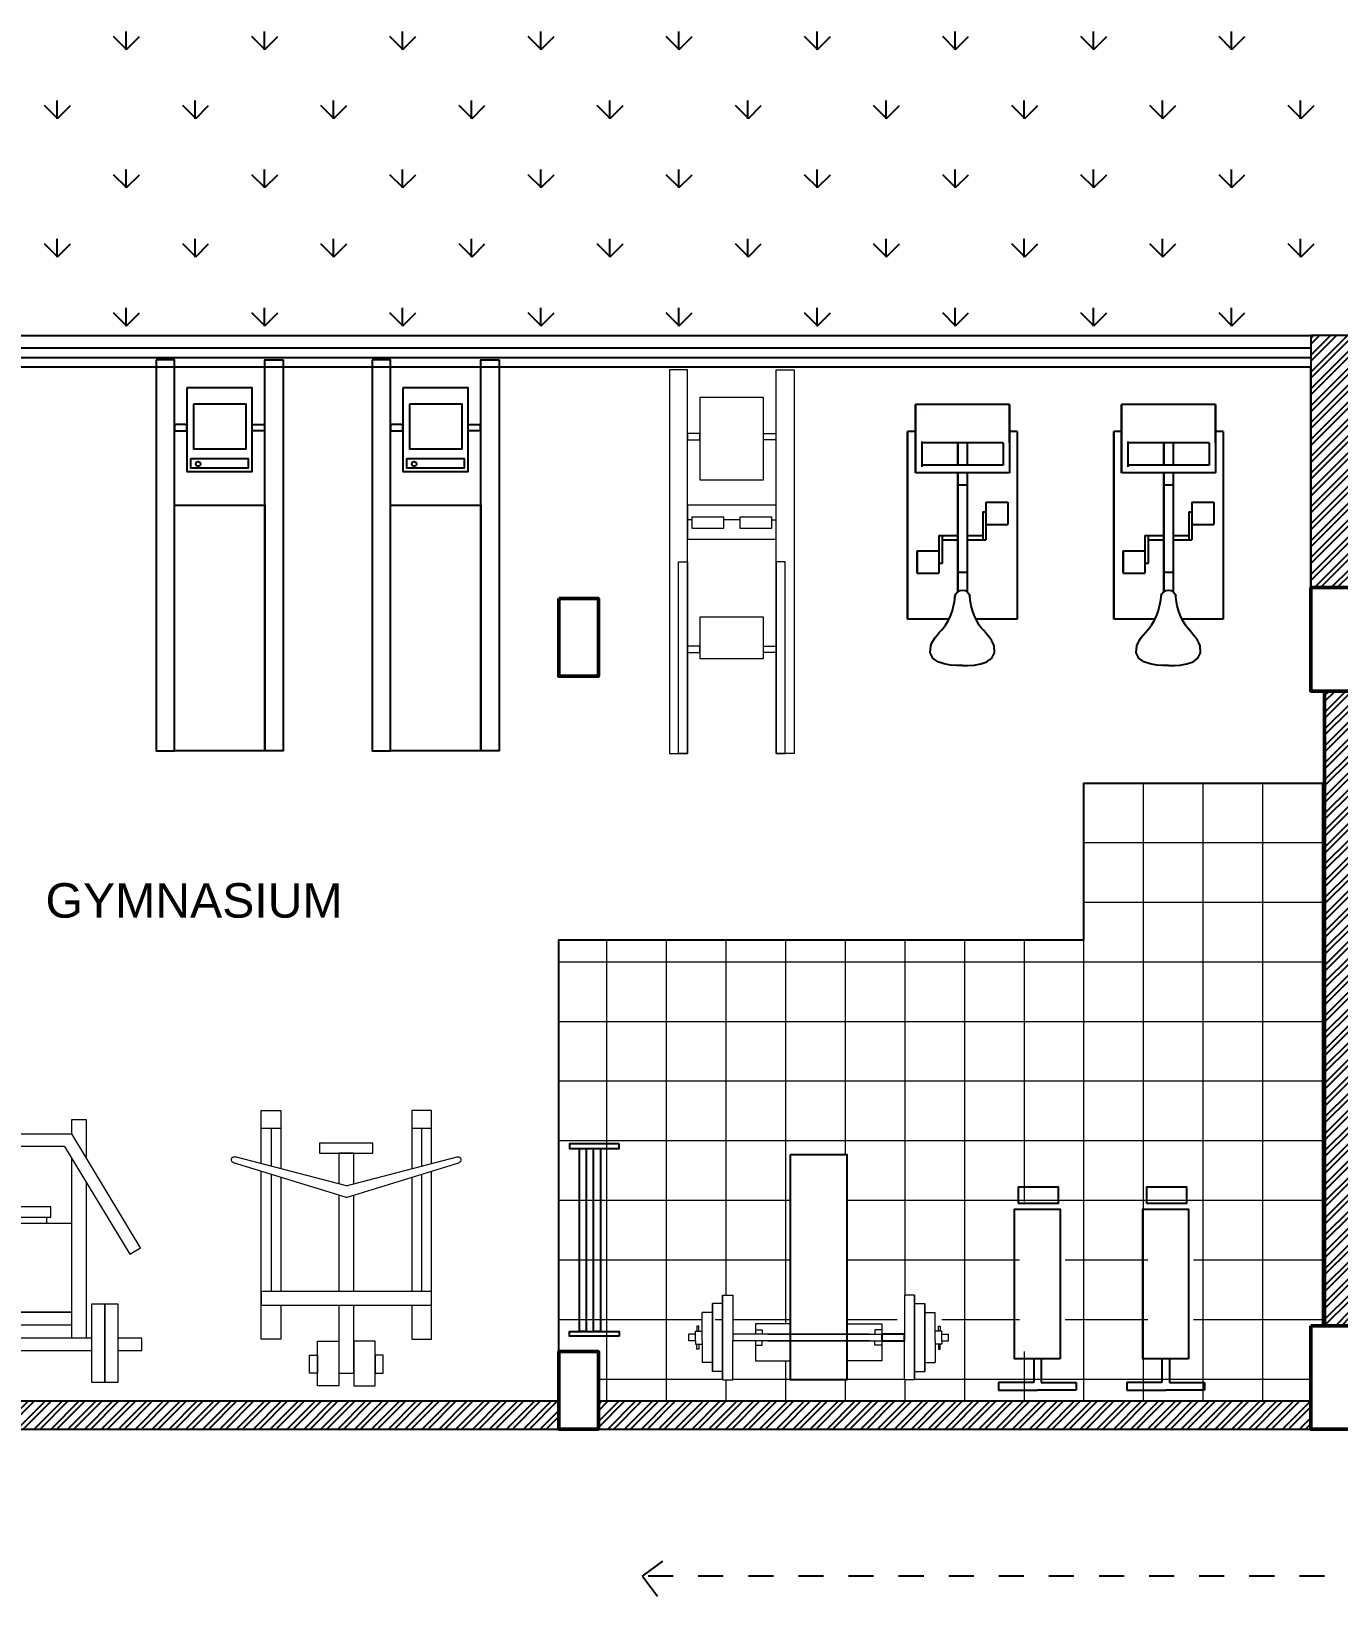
# Model space of a CAD drawing. Header units: millimetres. Extents: x 1521 to 3683, y 1649 to 3322.
# Drawn here: x 1554.32 to 1559.53, y 1680.86 to 1687.15 of the extents above; entities that cross this region are included whole.
import ezdxf

# ---------------------------------------------------------------- set-up
doc = ezdxf.new("R2010")
doc.units = ezdxf.units.MM
doc.header["$LTSCALE"] = 0.1
doc.linetypes.add('DASHED2', pattern=[0.375, 0.25, -0.125])
for name, color, linetype, lineweight in [('___zmena A', 1, 'Continuous', 9), ('COL', 1, 'Continuous', 50), ('plan wall', 7, 'Continuous', 25), ('WALL', 7, 'Continuous', 50)]:
    doc.layers.add(name, color=color, linetype=linetype, lineweight=lineweight)
doc.styles.add('WORKING', font='ARIALN.TTF')

# ---------------------------------------------------------------- blocks, each defined once
blk = doc.blocks.new('rotoper_plan')
at = {"color": 0, "linetype": 'Continuous'}
for p, q in [((-0.6857, 0.175), (-0.6857, 0.0428)), ((-0.0857, 0.175), (-0.6857, 0.175)), ((-0.0857, 0.175), (-0.0857, 0.15)), ((-0.3122, 0.145), (-0.3835, 0.145)), ((-0.3835, 0.075), (-0.3835, 0.145)), ((-0.3122, 0.075), (-0.3122, 0.145)), ((-0.1989, 0.15), (-0.2183, 0.15)), ((-0.2183, 0.15), (-0.2183, -0.15)), ((-0.118, 0.15), (-0.1989, 0.15)), ((-0.1226, 0.13), (-0.194, 0.13)), ((-0.194, 0.13), (-0.194, -0.13)), ((-0.1226, 0.15), (0, 0.15)), ((-0.1226, 0.13), (-0.1226, -0.13)), ((-0.0049, 0.15), (-0.118, 0.15)), ((-0.0243, 0.13), (-0.0248, 0.13)), ((0, 0.15), (-0.0049, 0.15)), ((0, 0.15), (0, -0.15)), ((-0.3122, 0.075), (-0.4322, 0.075)), ((-0.4322, 0.065), (-0.4322, 0.075)), ((-0.4322, 0.015), (-0.4322, 0.065)), ((-0.3433, 0.065), (-0.4322, 0.065)), ((-0.419, 0.015), (-0.419, 0.065)), ((-0.3433, 0.065), (-0.3433, 0.075)), ((-0.5365, 0.015), (-0.5973, 0.015)), ((-0.258, 0.015), (-0.5365, 0.015)), ((-0.5365, 0.015), (-0.5365, -0.015)), ((-0.2183, 0.015), (-0.258, 0.015)), ((-0.258, 0.015), (-0.258, -0.015)), ((-0.1226, 0.015), (-0.194, 0.015)), ((-0.1226, 0.015), (-0.1226, -0.015)), ((-0.6857, -0.0428), (-0.6857, -0.175)), ((-0.5973, -0.015), (-0.4839, -0.015)), ((-0.5365, -0.015), (-0.5973, -0.015)), ((-0.258, -0.015), (-0.5365, -0.015)), ((-0.4534, -0.015), (-0.5288, -0.015)), ((-0.5288, -0.015), (-0.3523, -0.015)), ((-0.5288, -0.015), (-0.4534, -0.015)), ((-0.3523, -0.015), (-0.5288, -0.015)), ((-0.4839, -0.015), (-0.4534, -0.015)), ((-0.4534, -0.015), (-0.4322, -0.015)), ((-0.4281, -0.015), (-0.4322, -0.015)), ((-0.4322, -0.065), (-0.4322, -0.015)), ((-0.419, -0.015), (-0.4281, -0.015)), ((-0.419, -0.015), (-0.2634, -0.015)), ((-0.419, -0.065), (-0.419, -0.015)), ((-0.3523, -0.015), (-0.2634, -0.015)), ((-0.2634, -0.015), (-0.3523, -0.015)), ((-0.2325, -0.015), (-0.3236, -0.015)), ((-0.3236, -0.015), (-0.2325, -0.015)), ((-0.2634, -0.015), (-0.2325, -0.015)), ((-0.2183, -0.015), (-0.258, -0.015)), ((-0.2325, -0.015), (-0.2183, -0.015)), ((-0.194, -0.015), (-0.1226, -0.015)), ((-0.1226, -0.015), (-0.194, -0.015)), ((-0.419, -0.075), (-0.5389, -0.075)), ((-0.5389, -0.145), (-0.5389, -0.075)), ((-0.419, -0.065), (-0.5079, -0.065)), ((-0.5079, -0.065), (-0.5079, -0.075)), ((-0.4677, -0.145), (-0.4677, -0.075)), ((-0.4677, -0.145), (-0.4677, -0.075)), ((-0.419, -0.075), (-0.419, -0.065)), ((-0.5389, -0.145), (-0.4677, -0.145)), ((-0.4677, -0.145), (-0.5389, -0.145)), ((-0.2183, -0.15), (-0.2134, -0.15)), ((-0.1989, -0.15), (-0.2183, -0.15)), ((-0.2134, -0.15), (-0.194, -0.15)), ((-0.118, -0.13), (-0.1989, -0.13)), ((-0.118, -0.15), (-0.1989, -0.15)), ((-0.194, -0.15), (-0.1226, -0.15)), ((-0.1226, -0.15), (0, -0.15)), ((-0.0049, -0.15), (-0.118, -0.15)), ((-0.0857, -0.15), (-0.0857, -0.175)), ((-0.0243, -0.13), (-0.0248, -0.13)), ((0, -0.15), (-0.0049, -0.15)), ((-0.6857, -0.175), (-0.0857, -0.175)), ((-0.0857, -0.175), (-0.6857, -0.175))]:
    blk.add_line(p, q, dxfattribs=at)
for points in [[(-0.8341, 0), (-0.8342, 0.0052), (-0.834, 0.0188), (-0.8325, 0.0376), (-0.8287, 0.0585), (-0.8217, 0.0784), (-0.8104, 0.0942), (-0.7939, 0.1028), (-0.7713, 0.101), (-0.7618, 0.0973), (-0.753, 0.0925), (-0.7447, 0.0868), (-0.7367, 0.0805), (-0.7289, 0.0738), (-0.721, 0.067), (-0.7131, 0.0603), (-0.7048, 0.054), (-0.6893, 0.0446), (-0.6735, 0.0373), (-0.6581, 0.032), (-0.6437, 0.0282), (-0.6313, 0.0257), (-0.6215, 0.0243), (-0.6151, 0.0237), (-0.6128, 0.0236)], [(-0.8341, 0), (-0.8342, -0.0052), (-0.834, -0.0188), (-0.8325, -0.0376), (-0.8287, -0.0585), (-0.8217, -0.0784), (-0.8104, -0.0942), (-0.7939, -0.1028), (-0.7713, -0.101), (-0.7618, -0.0973), (-0.753, -0.0925), (-0.7447, -0.0868), (-0.7367, -0.0805), (-0.7289, -0.0738), (-0.721, -0.067), (-0.7131, -0.0603), (-0.7048, -0.054), (-0.6893, -0.0446), (-0.6735, -0.0373), (-0.6581, -0.032), (-0.6437, -0.0282), (-0.6313, -0.0257), (-0.6215, -0.0243), (-0.6151, -0.0237), (-0.6128, -0.0236)]]:
    blk.add_lwpolyline(points, dxfattribs=at)
blk.add_arc((-0.6165, 0), 0.0238, 278.9612, 81.0411, dxfattribs=at)
blk = doc.blocks.new('vzpírací lavice')
at = {"layer": '___zmena A', "color": 7, "ltscale": 5}
for p, q in [((-361.1, 992.8), (-361.1, 1200)), ((-361.1, 1200), (-306.5, 1200)), ((-361.1, 1200), (-361.1, 992.8)), ((-306.5, 1200), (-306.5, 992.8)), ((0, 0), (0, 1200)), ((0, 1200), (300, 1200)), ((300, 0), (300, 1200)), ((661.1, 1200), (606.5, 1200)), ((606.5, 1200), (606.5, 992.8)), ((661.1, 992.8), (661.1, 1200)), ((661.1, 1200), (661.1, 992.8)), ((-470.3, 992.8), (-470.3, 1108)), ((-415.7, 1108), (-470.3, 1108)), ((-415.7, 992.8), (-415.7, 1156)), ((-415.7, 1156), (-415.7, 992.8)), ((-361.1, 1156), (-415.7, 1156)), ((-186, 992.8), (-186, 1098.1)), ((-186, 1098.1), (0, 1098.1)), ((486, 1098.1), (300, 1098.1)), ((486, 992.8), (486, 1098.1)), ((661.1, 1156), (715.7, 1156)), ((715.7, 992.8), (715.7, 1156)), ((715.7, 1156), (715.7, 992.8)), ((715.7, 1108), (770.3, 1108)), ((770.3, 992.8), (770.3, 1108)), ((-505.8, 992.8), (-505.8, 1009.2)), ((-505.8, 1009.2), (-470.3, 1009.2)), ((-488, 1035.6), (-497.9, 1035.6)), ((-497.9, 1035.6), (-497.9, 1009.2)), ((-488, 1009.2), (-488, 1035.6)), ((-186, 992.8), (-186, 1015.9)), ((-186, 1015.9), (-150, 1015.9)), ((-150, 1015.9), (-150, 992.8)), ((486, 1015.9), (450, 1015.9)), ((450, 1015.9), (450, 992.8)), ((486, 992.8), (486, 1015.9)), ((805.8, 1009.2), (770.3, 1009.2)), ((788, 1009.2), (788, 1035.6)), ((788, 1035.6), (797.9, 1035.6)), ((797.9, 1035.6), (797.9, 1009.2)), ((805.8, 992.8), (805.8, 1009.2)), ((-505.8, 992.8), (-541.2, 992.8)), ((-541.2, 992.8), (-541.2, 956.9)), ((-505.8, 956.9), (-541.2, 956.9)), ((-505.8, 992.8), (-505.8, 940.5)), ((-505.8, 940.5), (-470.3, 940.5)), ((-497.9, 914.1), (-497.9, 940.5)), ((-488, 940.5), (-488, 914.1)), ((-470.3, 992.8), (-470.3, 841.7)), ((-415.7, 992.8), (-415.7, 793.7)), ((-415.7, 793.7), (-415.7, 992.8)), ((-361.1, 992.8), (-361.1, 749.7)), ((-361.1, 749.7), (-361.1, 992.8)), ((421, 992.8), (-306.5, 992.8)), ((-306.5, 749.7), (-306.5, 992.8)), ((421, 956.9), (-306.5, 956.9)), ((-186, 900.8), (-186, 956.9)), ((-186, 933.8), (-150, 933.8)), ((-150, 933.8), (-150, 956.9)), ((-121, 992.8), (606.5, 992.8)), ((-121, 956.9), (606.5, 956.9)), ((450, 933.8), (450, 956.9)), ((486, 933.8), (450, 933.8)), ((486, 900.8), (486, 956.9)), ((606.5, 749.7), (606.5, 992.8)), ((661.1, 992.8), (661.1, 749.7)), ((661.1, 749.7), (661.1, 992.8)), ((715.7, 992.8), (715.7, 793.7)), ((715.7, 793.7), (715.7, 992.8)), ((770.3, 992.8), (770.3, 841.7)), ((805.8, 940.5), (770.3, 940.5)), ((788, 940.5), (788, 914.1)), ((797.9, 914.1), (797.9, 940.5)), ((805.8, 992.8), (841.2, 992.8)), ((805.8, 992.8), (805.8, 940.5)), ((805.8, 956.9), (841.2, 956.9)), ((841.2, 992.8), (841.2, 956.9)), ((-488, 914.1), (-497.9, 914.1)), ((-415.7, 841.7), (-470.3, 841.7)), ((0, 900.8), (-186, 900.8)), ((300, 900.8), (486, 900.8)), ((715.7, 841.7), (770.3, 841.7)), ((788, 914.1), (797.9, 914.1)), ((-361.1, 793.7), (-415.7, 793.7)), ((661.1, 793.7), (715.7, 793.7)), ((-361.1, 749.7), (-306.5, 749.7)), ((661.1, 749.7), (606.5, 749.7)), ((300, 0), (0, 0))]:
    blk.add_line(p, q, dxfattribs=at)
blk = doc.blocks.new('ddd')
at = {"layer": 'plan wall'}
for p, q in [((226275686580.91989, 349455260869.21539), (226275686580.91989, 349455260743.58807)), ((226275686620.91989, 349455260869.21539), (226275686620.91989, 349455260743.58807)), ((226275686580.91989, 349455260743.58807), (226275686394.23669, 349455260743.58807)), ((226275686394.23669, 349455260743.58807), (226275686394.23669, 349455260703.58807)), ((226275686394.23669, 349455260703.58807), (226275686600.91989, 349455260703.58807)), ((226275686807.60309, 349455260703.58807), (226275686600.91989, 349455260703.58807)), ((226275686620.91989, 349455260743.58807), (226275686807.60309, 349455260743.58807)), ((226275686807.60309, 349455260743.58807), (226275686807.60309, 349455260703.58807))]:
    blk.add_line(p, q, dxfattribs=at)
for points in [[(226275686498.53479, 349455261698.73853), (226275686712.93039, 349455261698.73853), (226275686712.93039, 349455261784.46118), (226275686498.53479, 349455261784.46118)], [(226275686722.34561, 349455260869.21539), (226275686479.49411, 349455260869.21539), (226275686479.49411, 349455261667.58899), (226275686722.34561, 349455261667.58899)]]:
    blk.add_lwpolyline(points, close=True, dxfattribs=at)
blk = doc.blocks.new('multipress')
at = {"layer": '___zmena A', "color": 7, "ltscale": 5}
for points in [[(-776.5, 1400), (-706.9, 1400), (-706.9, 982.3), (-776.5, 982.3)], [(-706.9, 1400), (-637.3, 1400), (-637.3, 982.3), (-706.9, 982.3)], [(100.1, 1400), (30.5, 1400), (30.5, 982.3), (100.1, 982.3)], [(169.7, 1400), (100.1, 1400), (100.1, 982.3), (169.7, 982.3)], [(-530.6, 1093.5), (-76.2, 1093.5), (-76.2, 1026.5), (-530.6, 1026.5)], [(-530.6, 1026.5), (-369.4, 1026.5), (-369.4, 554.7), (-530.6, 554.7)], [(-369.4, 1026.5), (-76.2, 1026.5), (-76.2, 554.7), (-369.4, 554.7)], [(-400.2, 520.2), (-188.4, 520.2), (-188.4, 465.1), (-400.2, 465.1)], [(-378.6, 520.2), (-210, 520.2), (-210, 554.7), (-378.6, 554.7)], [(-400.2, 465.1), (-359.5, 465.1), (-359.5, 445.1), (-400.2, 445.1)]]:
    blk.add_lwpolyline(points, close=True, dxfattribs=at)
for points in [[(-776.5, 1164), (-903.4, 1164), (-903.4, 1230.8), (-776.5, 1230.8)], [(-637.3, 1230.8), (30.5, 1230.8)], [(169.7, 1230.8), (296.6, 1230.8), (296.6, 1164), (169.7, 1164)], [(30.5, 1164), (-637.3, 1164)], [(-606.8, 332.7), (-606.8, 1164), (-530.6, 1164), (-530.6, 206.7)], [(0, 332.7), (0, 1164), (-76.2, 1164), (-76.2, 206.7)], [(-492.7, 144), (-839.4, 717.4), (-896.9, 682.6), (-530.6, 76.8)], [(-114.1, 144), (232.6, 717.4), (290.1, 682.6), (-76.2, 76.8)], [(-530.6, 76.8), (-530.6, 0), (-606.8, 0), (-606.8, 202.8)], [(-76.2, 76.8), (-76.2, 0), (0, 0), (0, 202.8)], [(-114.1, 144), (-492.7, 144)], [(-530.6, 76.8), (-76.2, 76.8)]]:
    blk.add_lwpolyline(points, dxfattribs=at)
blk = doc.blocks.new('přitahovací hrazda')
at = {"layer": '___zmena A', "color": 7, "ltscale": 5}
for p, q in [((-853.5, 340.4), (-853.5, 963.6)), ((-51.9, 339.9), (-51.9, 963.6)), ((-452.7, 464.6), (-1052.7, 278.7)), ((-454.3, 464.6), (145.7, 278.7)), ((-452.7, 400.9), (-1044.7, 247.7)), ((-454.3, 400.9), (137.7, 247.7)), ((-853.5, 94.3), (-853.5, 297.2)), ((-51.9, 94.3), (-51.9, 296.8)), ((-905.4, 94.3), (-801.6, 94.3)), ((-103.9, 94.3), (0, 94.3))]:
    blk.add_line(p, q, dxfattribs=at)
for points in [[(-493.2, 1466.4), (-605.4, 1466.4), (-605.4, 1229.2), (-493.2, 1229.2)], [(-412.2, 1466.4), (-300, 1466.4), (-300, 1229.2), (-412.2, 1229.2)], [(-605.4, 1399.5), (-649.4, 1399.5), (-649.4, 1303.5), (-605.4, 1303.5)], [(-300, 1399.5), (-256.1, 1399.5), (-256.1, 1303.5), (-300, 1303.5)], [(-905.4, 1037.2), (0, 1037.2), (0, 963.6), (-905.4, 963.6)], [(-595.9, 227.2), (-311.2, 227.2), (-311.2, 174.3), (-595.9, 174.3)]]:
    blk.add_lwpolyline(points, close=True, dxfattribs=at)
for points in [[(-493.2, 1037.2), (-493.2, 1399.5), (-412.2, 1399.5), (-412.2, 1037.2)], [(-801.6, 1037.2), (-801.6, 1218.7), (-905.4, 1218.7), (-905.4, 324.3)], [(-103.9, 1037.2), (-103.9, 1218.7), (0, 1218.7), (0, 323.8)], [(-801.6, 356.5), (-801.6, 963.6)], [(-493.2, 452), (-493.2, 963.6)], [(-412.2, 963.6), (-412.2, 451.5)], [(-103.9, 356), (-103.9, 963.6)], [(-412.2, 390), (-412.2, 227.2), (-493.2, 227.2), (-493.2, 390.4)], [(-905.4, 283.8), (-905.4, 0), (-801.6, 0), (-801.6, 310.7)], [(0, 283.4), (0, 0), (-103.9, 0), (-103.9, 310.2)]]:
    blk.add_lwpolyline(points, dxfattribs=at)
for centre, start, end in [((-1048.7, 263.2), 104.51049, 284.51049), ((141.7, 263.2), 255.48951, 75.48951)]:
    blk.add_arc(centre, 16, start, end, dxfattribs=at)
blk = doc.blocks.new('posilovač břišních svalů')
at = {"layer": '___zmena A', "color": 7, "ltscale": 5}
for p, q in [((-1219.2, 534.3), (-1219.2, 556)), ((-1219.2, 284), (-1219.2, 368.1)), ((-1219.2, 117.9), (-1219.2, 94))]:
    blk.add_line(p, q, dxfattribs=at)
for points in [[(-2000, 650), (0, 650), (0, 556), (-2000, 556)], [(-1000, 556), (0, 556), (0, 603), (-1000, 603)], [(-1855.8, 493.2), (-1427.9, 493.2), (-1427.9, 159.8), (-1855.8, 159.8)], [(-1635.9, 493.2), (-1668.8, 493.2), (-1668.8, 556), (-1635.9, 556)], [(-1294.9, 556), (-1118.6, 556), (-1118.6, 94), (-1294.9, 94)], [(-1233.4, 534.3), (-1175, 534.3), (-1175, 368.1), (-1233.4, 368.1)], [(-711.8, 493.2), (-495.3, 493.2), (-495.3, 159.8), (-711.8, 159.8)], [(-527.3, 493.2), (-560.1, 493.2), (-560.1, 556), (-527.3, 556)], [(-1233.4, 284), (-1175, 284), (-1175, 117.9), (-1233.4, 117.9)], [(-2000, 0), (0, 0), (0, 94), (-2000, 94)], [(-1635.9, 159.8), (-1668.8, 159.8), (-1668.8, 97), (-1635.9, 97)], [(-1000, 94), (0, 94), (0, 47), (-1000, 47)], [(-527.3, 159.8), (-560.1, 159.8), (-560.1, 97), (-527.3, 97)]]:
    blk.add_lwpolyline(points, close=True, dxfattribs=at)
blk = doc.blocks.new('dd')
at = {"layer": 'plan wall', "elevation": 0}
for points in [[(226275675447.67401, 349455262498.04309), (226275675447.67401, 349455260498.04303), (226275675541.67151, 349455260498.04303), (226275675541.67151, 349455262498.04309)], [(226275676097.67401, 349455262498.04309), (226275676097.67401, 349455260498.04303), (226275676003.67651, 349455260498.04303), (226275676003.67651, 349455262498.04309)], [(226275675604.4386, 349455262353.83917), (226275675604.4386, 349455261925.93341), (226275675937.91891, 349455261925.93341), (226275675937.91891, 349455262353.83917)], [(226275675604.4386, 349455262133.98889), (226275675604.4386, 349455262166.82397), (226275675541.67151, 349455262166.82397), (226275675541.67151, 349455262133.98889)], [(226275675937.91891, 349455262133.98889), (226275675937.91891, 349455262166.82397), (226275676000.686, 349455262166.82397), (226275676000.686, 349455262133.98889)], [(226275675541.67151, 349455261753.96271), (226275676003.67651, 349455261753.96271), (226275676003.67651, 349455260498.04303), (226275675541.67151, 349455260498.04303)]]:
    blk.add_lwpolyline(points, close=True, dxfattribs=at)
at = {"layer": 'plan wall'}
for points in [[(226275675640.1004, 349455262272.15167), (226275675906.49438, 349455262272.15167), (226275675906.49438, 349455262040.49579), (226275675640.1004, 349455262040.49579)], [(226275675625.30789, 349455261992.8797), (226275675918.10849, 349455261992.8797), (226275675918.10849, 349455261942.91687), (226275675625.30789, 349455261942.91687)]]:
    blk.add_lwpolyline(points, close=True, dxfattribs=at)
blk.add_circle((226275675662.66821, 349455261965.49158), 11.87299, dxfattribs=at)

msp = doc.modelspace()

# ---------------------------------------------------------------- hatches: boundary and pattern name
h = msp.add_hatch()
h.set_pattern_fill('STEEL', color=256, scale=0.015, style=0)
h.set_pattern_definition([(45, (727.22519, 588.535617), (-0.0336759605, 0.0336759605), []), (45, (727.22519, 588.55943), (-0.0336759605, 0.0336759605), [])])
h.paths.add_polyline_path([(1559.5836, 1685.9353), (1559.4252, 1685.9353), (1559.4252, 1685.8086), (1559.4252, 1684.9283), (1559.5836, 1684.9283)])
h.paths.add_polyline_path([(1560.5132, 1684.9283), (1559.5836, 1684.9283), (1559.5836, 1684.7699), (1560.5132, 1684.7699)])
h.paths.add_polyline_path([(1559.5836, 1684.5151), (1559.4803, 1684.5151), (1559.4803, 1684.1479), (1559.4803, 1681.981), (1559.5836, 1681.981)])
h.paths.add_polyline_path([(1559.4252, 1681.6804), (1556.5812, 1681.6804), (1556.5812, 1681.5679), (1559.4252, 1681.5679)])
h.paths.add_polyline_path([(1556.4228, 1681.6804), (1553.3998, 1681.6804), (1553.3998, 1681.5679), (1556.4228, 1681.5679)])
at = {"lineweight": 0}
h = msp.add_hatch(dxfattribs=at)
h.set_pattern_fill('NET', color=9, scale=0.075, style=0)
h.set_pattern_definition([(0, (727.2252, 588.53562), (0, 0.238125), []), (90, (727.2252, 588.53562), (-0.238125, 0), [])])
h.paths.add_polyline_path([(1557.5727, 1681.7647), (1557.3477, 1681.7647), (1557.3477, 1682.6647), (1557.5727, 1682.6647)])
h.paths.add_polyline_path([(1556.9949, 1682.1024), (1557.0768, 1682.1024), (1557.0768, 1681.8337), (1556.9949, 1681.8337)])
h.paths.add_polyline_path([(1557.9518, 1681.8359), (1557.8699, 1681.8359), (1557.8699, 1682.1046), (1557.9518, 1682.1046)])
h.paths.add_polyline_path([(1557.2658, 1681.989), (1557.3477, 1681.989), (1557.3477, 1681.8411), (1557.2658, 1681.8411)])
h.paths.add_polyline_path([(1557.1178, 1682.1024), (1557.1178, 1681.7647), (1557.0768, 1681.7647), (1557.0359, 1682.1024)])
h.paths.add_polyline_path([(1557.8435, 1681.7647), (1557.8025, 1681.7647), (1557.7616, 1682.1024), (1557.8435, 1682.1024)])
h.paths.add_polyline_path([(1557.8025, 1682.1024), (1557.8435, 1682.1024), (1557.8435, 1681.8359), (1557.8699, 1681.8359), (1557.8699, 1682.1046), (1557.8025, 1682.1046)])
h.paths.add_polyline_path([(1558.4442, 1681.878), (1558.2621, 1681.878), (1558.2621, 1682.4768), (1558.4442, 1682.4768)])
h.paths.add_polyline_path([(1559.4765, 1684.179), (1559.4765, 1684.1479), (1558.5197, 1684.1479), (1558.5197, 1683.5222), (1556.4228, 1683.5222), (1556.4228, 1681.8777), (1556.5812, 1681.8777), (1556.5812, 1681.6804), (1559.4252, 1681.6804), (1559.4252, 1681.981), (1559.4803, 1681.981), (1559.4803, 1684.179)])
h.paths.add_polyline_path([(1558.7742, 1682.4768), (1558.9563, 1682.4768), (1558.9563, 1681.878), (1558.7742, 1681.878)])

# ---------------------------------------------------------------- linework, layer by layer
at = {"color": 3}
for p, q in [((1554.6959, 1687.0762), (1554.6959, 1687.1493)), ((1555.2475, 1687.0762), (1555.2475, 1687.1493)), ((1555.7991, 1687.0762), (1555.7991, 1687.1493)), ((1556.3508, 1687.0762), (1556.3508, 1687.1493)), ((1556.9024, 1687.0762), (1556.9024, 1687.1493)), ((1557.4541, 1687.0762), (1557.4541, 1687.1493)), ((1558.0057, 1687.0762), (1558.0057, 1687.1493)), ((1558.5574, 1687.0762), (1558.5574, 1687.1493)), ((1559.109, 1687.0762), (1559.109, 1687.1493)), ((1554.6974, 1687.0774), (1554.6457, 1687.1291)), ((1554.6974, 1687.0774), (1554.7491, 1687.1291)), ((1555.249, 1687.0774), (1555.1973, 1687.1291)), ((1555.249, 1687.0774), (1555.3007, 1687.1291)), ((1555.8007, 1687.0774), (1555.7489, 1687.1291)), ((1555.8007, 1687.0774), (1555.8524, 1687.1291)), ((1556.3523, 1687.0774), (1556.3006, 1687.1291)), ((1556.3523, 1687.0774), (1556.404, 1687.1291)), ((1556.9039, 1687.0774), (1556.8522, 1687.1291)), ((1556.9039, 1687.0774), (1556.9557, 1687.1291)), ((1557.4556, 1687.0774), (1557.4039, 1687.1291)), ((1557.4556, 1687.0774), (1557.5073, 1687.1291)), ((1558.0072, 1687.0774), (1557.9555, 1687.1291)), ((1558.0072, 1687.0774), (1558.0589, 1687.1291)), ((1558.5589, 1687.0774), (1558.5072, 1687.1291)), ((1558.5589, 1687.0774), (1558.6106, 1687.1291)), ((1559.1105, 1687.0774), (1559.0588, 1687.1291)), ((1559.1105, 1687.0774), (1559.1622, 1687.1291)), ((1554.4216, 1686.8016), (1554.3698, 1686.8533)), ((1554.42, 1686.8004), (1554.42, 1686.8735)), ((1554.4216, 1686.8016), (1554.4733, 1686.8533)), ((1554.9732, 1686.8016), (1554.9215, 1686.8533)), ((1554.9717, 1686.8004), (1554.9717, 1686.8735)), ((1554.9732, 1686.8016), (1555.0249, 1686.8533)), ((1555.5248, 1686.8016), (1555.4731, 1686.8533)), ((1555.5233, 1686.8004), (1555.5233, 1686.8735)), ((1555.5248, 1686.8016), (1555.5766, 1686.8533)), ((1556.0765, 1686.8016), (1556.0248, 1686.8533)), ((1556.075, 1686.8004), (1556.075, 1686.8735)), ((1556.0765, 1686.8016), (1556.1282, 1686.8533)), ((1556.6281, 1686.8016), (1556.5764, 1686.8533)), ((1556.6266, 1686.8004), (1556.6266, 1686.8735)), ((1556.6281, 1686.8016), (1556.6798, 1686.8533)), ((1557.1798, 1686.8016), (1557.128, 1686.8533)), ((1557.1782, 1686.8004), (1557.1782, 1686.8735)), ((1557.1798, 1686.8016), (1557.2315, 1686.8533)), ((1557.7314, 1686.8016), (1557.6797, 1686.8533)), ((1557.7299, 1686.8004), (1557.7299, 1686.8735)), ((1557.7314, 1686.8016), (1557.7831, 1686.8533)), ((1558.2831, 1686.8016), (1558.2313, 1686.8533)), ((1558.2815, 1686.8004), (1558.2815, 1686.8735)), ((1558.2831, 1686.8016), (1558.3348, 1686.8533)), ((1558.8347, 1686.8016), (1558.783, 1686.8533)), ((1558.8332, 1686.8004), (1558.8332, 1686.8735)), ((1558.8347, 1686.8016), (1558.8864, 1686.8533)), ((1559.3863, 1686.8016), (1559.3346, 1686.8533)), ((1559.3848, 1686.8004), (1559.3848, 1686.8735)), ((1559.3863, 1686.8016), (1559.4381, 1686.8533)), ((1554.6974, 1686.5258), (1554.6457, 1686.5775)), ((1554.6959, 1686.5245), (1554.6959, 1686.5977)), ((1554.6974, 1686.5258), (1554.7491, 1686.5775)), ((1555.249, 1686.5258), (1555.1973, 1686.5775)), ((1555.2475, 1686.5245), (1555.2475, 1686.5977)), ((1555.249, 1686.5258), (1555.3007, 1686.5775)), ((1555.8007, 1686.5258), (1555.7489, 1686.5775)), ((1555.7991, 1686.5245), (1555.7991, 1686.5977)), ((1555.8007, 1686.5258), (1555.8524, 1686.5775)), ((1556.3523, 1686.5258), (1556.3006, 1686.5775)), ((1556.3508, 1686.5245), (1556.3508, 1686.5977)), ((1556.3523, 1686.5258), (1556.404, 1686.5775)), ((1556.9039, 1686.5258), (1556.8522, 1686.5775)), ((1556.9024, 1686.5245), (1556.9024, 1686.5977)), ((1556.9039, 1686.5258), (1556.9557, 1686.5775)), ((1557.4556, 1686.5258), (1557.4039, 1686.5775)), ((1557.4541, 1686.5245), (1557.4541, 1686.5977)), ((1557.4556, 1686.5258), (1557.5073, 1686.5775)), ((1558.0072, 1686.5258), (1557.9555, 1686.5775)), ((1558.0057, 1686.5245), (1558.0057, 1686.5977)), ((1558.0072, 1686.5258), (1558.0589, 1686.5775)), ((1558.5589, 1686.5258), (1558.5072, 1686.5775)), ((1558.5574, 1686.5245), (1558.5574, 1686.5977)), ((1558.5589, 1686.5258), (1558.6106, 1686.5775)), ((1559.1105, 1686.5258), (1559.0588, 1686.5775)), ((1559.109, 1686.5245), (1559.109, 1686.5977)), ((1559.1105, 1686.5258), (1559.1622, 1686.5775)), ((1554.4216, 1686.25), (1554.3698, 1686.3017)), ((1554.42, 1686.2487), (1554.42, 1686.3219)), ((1554.4216, 1686.25), (1554.4733, 1686.3017)), ((1554.9732, 1686.25), (1554.9215, 1686.3017)), ((1554.9717, 1686.2487), (1554.9717, 1686.3219)), ((1554.9732, 1686.25), (1555.0249, 1686.3017)), ((1555.5248, 1686.25), (1555.4731, 1686.3017)), ((1555.5233, 1686.2487), (1555.5233, 1686.3219)), ((1555.5248, 1686.25), (1555.5766, 1686.3017)), ((1556.0765, 1686.25), (1556.0248, 1686.3017)), ((1556.075, 1686.2487), (1556.075, 1686.3219)), ((1556.0765, 1686.25), (1556.1282, 1686.3017)), ((1556.6281, 1686.25), (1556.5764, 1686.3017)), ((1556.6266, 1686.2487), (1556.6266, 1686.3219)), ((1556.6281, 1686.25), (1556.6798, 1686.3017)), ((1557.1798, 1686.25), (1557.128, 1686.3017)), ((1557.1782, 1686.2487), (1557.1782, 1686.3219)), ((1557.1798, 1686.25), (1557.2315, 1686.3017)), ((1557.7314, 1686.25), (1557.6797, 1686.3017)), ((1557.7299, 1686.2487), (1557.7299, 1686.3219)), ((1557.7314, 1686.25), (1557.7831, 1686.3017)), ((1558.2831, 1686.25), (1558.2313, 1686.3017)), ((1558.2815, 1686.2487), (1558.2815, 1686.3219)), ((1558.2831, 1686.25), (1558.3348, 1686.3017)), ((1558.8347, 1686.25), (1558.783, 1686.3017)), ((1558.8332, 1686.2487), (1558.8332, 1686.3219)), ((1558.8347, 1686.25), (1558.8864, 1686.3017)), ((1559.3863, 1686.25), (1559.3346, 1686.3017)), ((1559.3848, 1686.2487), (1559.3848, 1686.3219)), ((1559.3863, 1686.25), (1559.4381, 1686.3017)), ((1554.6974, 1685.9741), (1554.6457, 1686.0259)), ((1554.6959, 1685.9729), (1554.6959, 1686.046)), ((1554.6974, 1685.9741), (1554.7491, 1686.0259)), ((1555.249, 1685.9741), (1555.1973, 1686.0259)), ((1555.2475, 1685.9729), (1555.2475, 1686.046)), ((1555.249, 1685.9741), (1555.3007, 1686.0259)), ((1555.8007, 1685.9741), (1555.7489, 1686.0259)), ((1555.7991, 1685.9729), (1555.7991, 1686.046)), ((1555.8007, 1685.9741), (1555.8524, 1686.0259)), ((1556.3523, 1685.9741), (1556.3006, 1686.0259)), ((1556.3508, 1685.9729), (1556.3508, 1686.046)), ((1556.3523, 1685.9741), (1556.404, 1686.0259)), ((1556.9039, 1685.9741), (1556.8522, 1686.0259)), ((1556.9024, 1685.9729), (1556.9024, 1686.046)), ((1556.9039, 1685.9741), (1556.9557, 1686.0259)), ((1557.4556, 1685.9741), (1557.4039, 1686.0259)), ((1557.4541, 1685.9729), (1557.4541, 1686.046)), ((1557.4556, 1685.9741), (1557.5073, 1686.0259)), ((1558.0072, 1685.9741), (1557.9555, 1686.0259)), ((1558.0057, 1685.9729), (1558.0057, 1686.046)), ((1558.0072, 1685.9741), (1558.0589, 1686.0259)), ((1558.5589, 1685.9741), (1558.5072, 1686.0259)), ((1558.5574, 1685.9729), (1558.5574, 1686.046)), ((1558.5589, 1685.9741), (1558.6106, 1686.0259)), ((1559.1105, 1685.9741), (1559.0588, 1686.0259)), ((1559.109, 1685.9729), (1559.109, 1686.046)), ((1559.1105, 1685.9741), (1559.1622, 1686.0259))]:
    msp.add_line(p, q, dxfattribs=at)
for p, q in [((1553.3998, 1685.8866), (1559.4252, 1685.8866)), ((1553.3998, 1685.8479), (1559.4252, 1685.8479)), ((1558.9967, 1681.7802), (1558.9967, 1681.7802)), ((1553.3998, 1681.6804), (1556.4228, 1681.6804)), ((1556.5812, 1681.6804), (1559.4252, 1681.6804)), ((1553.3998, 1681.5679), (1556.4228, 1681.5679)), ((1556.5812, 1681.5679), (1559.4252, 1681.5679))]:
    msp.add_line(p, q)
at = {"linetype": 'DASHED2'}
for p, q in [((1556.7575, 1680.981), (1556.8752, 1681.0688)), ((1560.6798, 1680.981), (1556.7575, 1680.981)), ((1556.7575, 1680.981), (1556.8458, 1680.8636))]:
    msp.add_line(p, q, dxfattribs=at)
for points in [[(1553.3998, 1685.9353), (1559.4252, 1685.9353), (1559.4252, 1685.8086), (1553.3998, 1685.8086)], [(1559.4252, 1684.9283), (1559.5836, 1684.9283), (1559.5836, 1685.9353), (1559.4252, 1685.9353)], [(1556.6639, 1682.707), (1556.4656, 1682.707), (1556.4656, 1682.6882), (1556.6639, 1682.6882)], [(1556.5049, 1682.6882), (1556.5328, 1682.6882), (1556.5328, 1681.9582), (1556.5049, 1681.9582)], [(1556.5621, 1682.6882), (1556.5899, 1682.6882), (1556.5899, 1681.9582), (1556.5621, 1681.9582)], [(1557.3477, 1682.6647), (1557.5727, 1682.6647), (1557.5727, 1681.7647), (1557.3477, 1681.7647)], [(1556.6639, 1681.9393), (1556.4656, 1681.9393), (1556.4656, 1681.9582), (1556.6639, 1681.9582)], [(1557.7122, 1681.9201), (1557.8025, 1681.9201), (1557.8025, 1681.947), (1557.7122, 1681.947)]]:
    msp.add_lwpolyline(points, close=True)
at = {"color": 9}
msp.add_lwpolyline([(1553.3998, 1685.8086), (1553.3998, 1684.6184), (1553.3564, 1684.6184), (1553.3564, 1684.3149), (1553.3564, 1683.0604), (1553.3564, 1681.8777), (1553.3998, 1681.8777), (1553.3998, 1681.6804), (1556.4228, 1681.6804), (1556.4228, 1683.5222), (1558.4995, 1683.5222), (1558.4995, 1683.5222), (1558.5197, 1683.5222), (1558.5197, 1684.1479), (1559.4803, 1684.1479), (1559.4803, 1684.5151), (1559.4252, 1684.5151), (1559.4252, 1685.8086), (1553.3998, 1685.8086)], dxfattribs=at)
at = {"layer": 'COL'}
for points in [[(1556.4228, 1684.8846), (1556.5812, 1684.8846), (1556.5812, 1684.5747), (1556.4228, 1684.5747)], [(1559.4252, 1684.9283), (1559.5836, 1684.9283), (1559.5836, 1684.5151), (1559.4252, 1684.5151)], [(1559.4252, 1681.981), (1559.5836, 1681.981), (1559.5836, 1681.5679), (1559.4252, 1681.5679)], [(1556.4228, 1681.8777), (1556.5812, 1681.8777), (1556.5812, 1681.5679), (1556.4228, 1681.5679)]]:
    msp.add_lwpolyline(points, close=True, dxfattribs=at)
at = {"layer": 'WALL'}
for p, q in [((1559.4803, 1684.5151), (1559.4803, 1681.981)), ((1559.4803, 1681.5679), (1559.5836, 1681.5679))]:
    msp.add_line(p, q, dxfattribs=at)

# ---------------------------------------------------------------- block references
at = {"layer": '___zmena A', "lineweight": 25}
for name, p, xscale, yscale, zscale in [('dd', (-176690234.2659, -272877294.2487), 0.0007808695686435, 0.0007808695686435, 0.0007808695686615), ('dd', (-176690233.4036, -272877294.2487), 0.0007808695686435, 0.0007808695686435, 0.0007808695686615), ('ddd', (-169705206.5742, -262089763.7379), 0.0007499999998117, 0.0007499999998117, 0.00075), ('ddd', (-169705206.0621, -262089763.7379), 0.0007499999998117, 0.0007499999998117, 0.00075)]:
    msp.add_blockref(name, p, dxfattribs=dict(at, xscale=xscale, yscale=yscale, zscale=zscale))
at = {"layer": 'plan wall'}
for name, p, xscale, yscale, zscale, rotation in [('posilovač břišních svalů', (1557.3632, 1684.2655), -0.0007661278923479, 0.0007661278923479, 0.0007661278925667, 90), ('rotoper_plan', (1558.0343, 1685.6596), -1.249640625000324, 1.249593750000315, 1.24963755798352, 270), ('rotoper_plan', (1558.857, 1685.6596), -1.249640625000324, 1.249593750000315, 1.24963755798352, 270), ('multipress', (1554.5356, 1682.8046), -0.0007499999998117, 0.0007499999998117, 0.00075, 180), ('přitahovací hrazda', (1555.9142, 1682.8409), -0.0007499999998117, 0.0007499999998117, 0.00075, 180), ('vzpírací lavice', (1557.3477, 1682.6647), -0.0007499999998117, 0.0007499999998117, 0.00075, 180)]:
    msp.add_blockref(name, p, dxfattribs=dict(at, xscale=xscale, yscale=yscale, zscale=zscale, rotation=rotation))

# ---------------------------------------------------------------- texts
at = {"ltscale": 0.2, "insert": (1554.3736, 1683.7482), "char_height": 0.137723, "width": 3.643626, "attachment_point": 1, "style": 'WORKING'}
msp.add_mtext('{\\f@Arial Unicode MS|b0|i0|c0|p34;GYMNASIUM}', dxfattribs=at)

doc.saveas('drawing.dxf')
